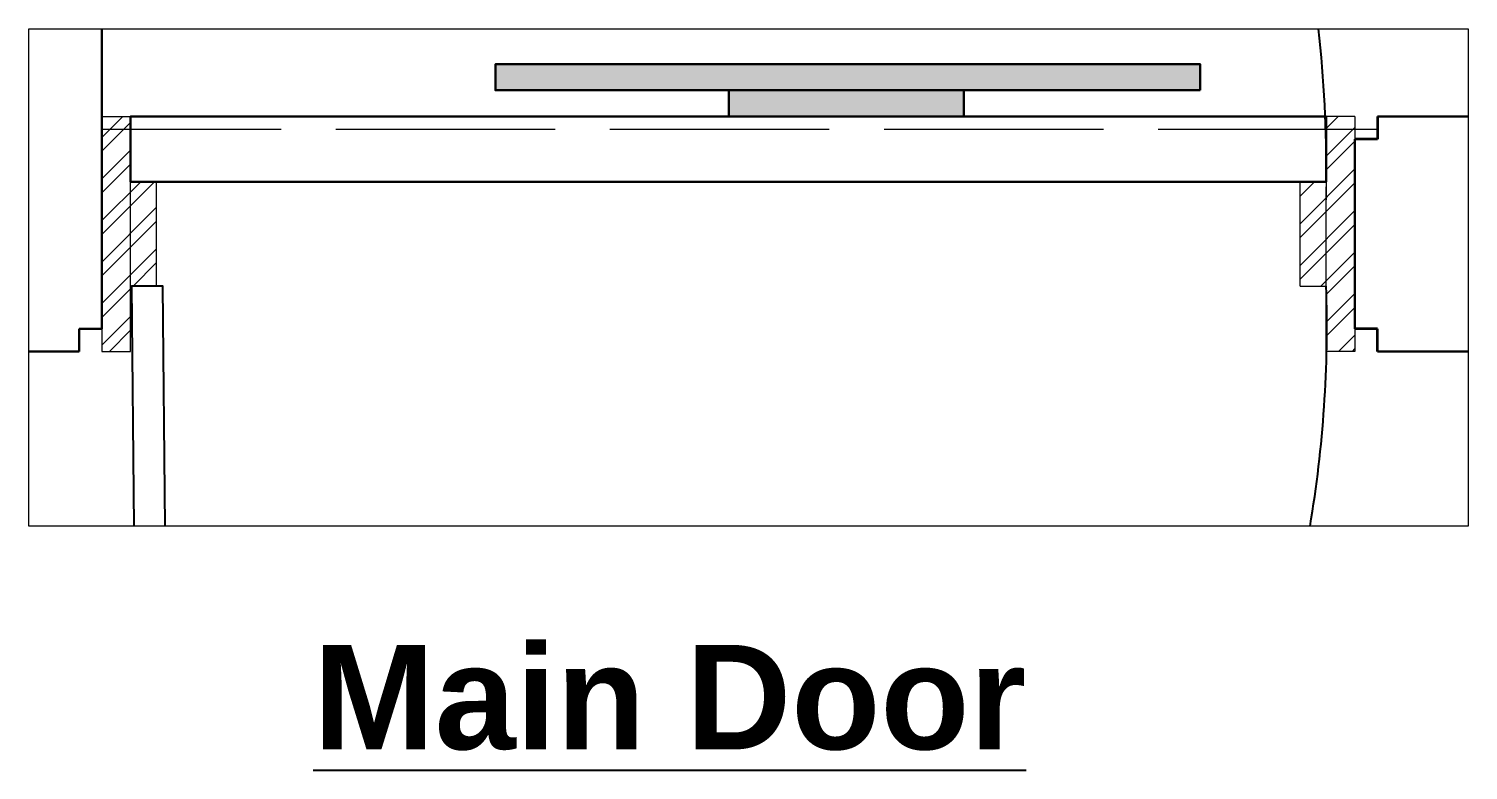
# Model space of a CAD drawing. Header units: millimetres. Extents: x 35877 to 3066687, y -650199 to -40525.
# Drawn here: x 147622 to 147677.2, y -180591.7 to -180563.3 of the extents above; entities that cross this region are included whole.
import ezdxf

# ---------------------------------------------------------------- set-up
doc = ezdxf.new("R2010")
doc.units = ezdxf.units.MM
doc.header["$MEASUREMENT"] = 0
doc.linetypes.add('ACAD_ISO02W100', pattern=[15, 12, -3])
doc.linetypes.add('DASHED', pattern=[0.75, 0.5, -0.25])
for name, color, linetype, lineweight in [('A8_FURNITURE', 32, 'Continuous', 30), ('AR-Text', 250, 'Continuous', 13), ('AR-Wall', 7, 'Continuous', 35), ('COLUMN', 1, 'Continuous', 30), ('el', 7, 'Continuous', 20), ('FIRST FLOOR ( DW_RAIL )', 7, 'Continuous', 9), ('FURNITURE', 32, 'Continuous', 9), ('furniture dimensions', 1, 'DASHED', 0), ('GROUND FLOOR', 7, 'Continuous', 9), ('GROUND FLOOR  ( PLINE )', 251, 'Continuous', 30), ('Text', 7, 'Continuous', 15)]:
    doc.layers.add(name, color=color, linetype=linetype, lineweight=lineweight)
doc.layers.add('AR ELE-5', color=134, linetype='Continuous')
doc.layers.add('hatch', color=253, linetype='Continuous', lineweight=0, transparency=0.4)
doc.styles.get("Standard").update_dxf_attribs({"font": 'arial.ttf', "height": 6})

msp = doc.modelspace()

# ---------------------------------------------------------------- hatches: boundary and pattern name
at = {"layer": 'furniture dimensions', "linetype": 'ByBlock', "true_color": 0x939598, "transparency": 33554687}
h = msp.add_hatch(color=252, dxfattribs=at)
h.dxf.hatch_style = 1
h.paths.add_polyline_path([(147639.912, -180564.613), (147639.912, -180565.613), (147666.912, -180565.613), (147666.912, -180564.613)])
at = {"layer": 'furniture dimensions', "linetype": 'ByBlock', "true_color": 0xc7c8ca, "transparency": 33554585}
h = msp.add_hatch(color=9, dxfattribs=at)
h.dxf.hatch_style = 1
h.paths.add_polyline_path([(147648.856, -180565.613), (147648.856, -180566.613), (147657.85, -180566.613), (147657.85, -180565.613)])
at = {"layer": 'hatch', "lineweight": 0, "transparency": 33554687}
h = msp.add_hatch(dxfattribs=at)
h.set_pattern_fill('ANSI32', color=256, scale=3)
h.set_pattern_definition([(45, (-2629.9714, -599.4687), (-0.795495129, 0.795495129), []), (45, (-2629.4411, -599.4687), (-0.795495129, 0.795495129), [])])
h.paths.add_polyline_path([(147624.834, -180566.613), (147625.934, -180566.613), (147625.934, -180569.813), (147625.934, -180573.613), (147625.934, -180575.613), (147624.834, -180575.613)])
h.paths.add_polyline_path([(147625.934, -180569.113), (147626.934, -180569.113), (147626.934, -180573.113), (147625.934, -180573.113)])
h = msp.add_hatch(dxfattribs=at)
h.set_pattern_fill('ANSI32', color=256, scale=3)
h.set_pattern_definition([(45, (-2628.494, -599.4687), (-0.795495129, 0.795495129), []), (45, (-2627.9637, -599.4687), (-0.795495129, 0.795495129), [])])
h.paths.add_polyline_path([(147672.834, -180566.613), (147671.734, -180566.613), (147671.734, -180569.813), (147671.734, -180573.113), (147671.734, -180575.613), (147672.834, -180575.613)])
h.paths.add_polyline_path([(147671.734, -180569.313), (147671.734, -180569.113), (147670.734, -180569.113), (147670.734, -180573.113), (147671.734, -180573.113)])

# ---------------------------------------------------------------- linework, layer by layer
at = {"transparency": 33554687}
msp.add_lwpolyline([(147627.259, -180582.306), (147627.169, -180573.113), (147625.969, -180573.113), (147626.059, -180582.306)], dxfattribs=at)
at = {"layer": 'A8_FURNITURE', "color": 18, "linetype": 'ByBlock', "true_color": 0x000000, "transparency": 33554687}
for points in [[(147666.912, -180565.613), (147639.912, -180565.613), (147639.912, -180564.613), (147666.912, -180564.613)], [(147657.85, -180566.613), (147648.856, -180566.613), (147648.856, -180565.613), (147657.85, -180565.613)]]:
    msp.add_lwpolyline(points, close=True, dxfattribs=at)
at = {"layer": 'AR ELE-5', "linetype": 'ByBlock', "ltscale": 15, "transparency": 33554687}
for centre, radius, start, end in [((147626.044, -180568.491), 45.694, 359.22, 6.576), ((147625.951, -180574.661), 45.809, 350.3922, 1.9359)]:
    msp.add_arc(centre, radius, start, end, dxfattribs=at)
at = {"layer": 'AR-Text', "ltscale": 10, "transparency": 33554687}
msp.add_lwpolyline([(147622.036, -180563.258), (147677.175, -180563.258), (147677.175, -180582.306), (147622.036, -180582.306)], close=True, dxfattribs=at)
at = {"layer": 'AR-Wall', "transparency": 33554687}
for p, q in [((147673.699, -180566.613), (147673.699, -180567.479)), ((147673.699, -180567.479), (147672.834, -180567.479)), ((147673.699, -180574.747), (147672.834, -180574.747)), ((147673.699, -180575.613), (147673.699, -180574.747))]:
    msp.add_line(p, q, dxfattribs=at)
at = {"layer": 'COLUMN', "transparency": 33554687}
for p, q in [((147623.968, -180575.613), (147623.968, -180574.747)), ((147623.968, -180574.747), (147624.834, -180574.747))]:
    msp.add_line(p, q, dxfattribs=at)
for points in [[(147624.834, -180563.258), (147624.834, -180574.747)], [(147623.968, -180575.613), (147622.036, -180575.613)]]:
    msp.add_lwpolyline(points, dxfattribs=at)
at = {"layer": 'el', "color": 1, "ltscale": 10, "transparency": 33554687}
for p, q in [((147624.834, -180563.258), (147624.834, -180575.613)), ((147624.834, -180566.613), (147625.934, -180566.613)), ((147624.834, -180566.613), (147624.834, -180575.613)), ((147625.934, -180575.613), (147625.934, -180566.613)), ((147672.834, -180566.613), (147671.734, -180566.613)), ((147671.734, -180566.613), (147671.734, -180569.813)), ((147672.834, -180566.613), (147672.834, -180575.613)), ((147672.834, -180572.552), (147672.834, -180567.613)), ((147626.934, -180569.113), (147625.934, -180569.113)), ((147626.934, -180573.113), (147626.934, -180569.113)), ((147670.734, -180573.113), (147670.734, -180569.113)), ((147670.734, -180569.113), (147671.734, -180569.113)), ((147671.734, -180573.113), (147671.734, -180569.313)), ((147672.834, -180572.552), (147672.834, -180575.613)), ((147672.834, -180572.552), (147672.834, -180572.552)), ((147672.834, -180572.552), (147672.834, -180572.552)), ((147670.734, -180573.113), (147671.734, -180573.113)), ((147671.734, -180575.613), (147671.734, -180573.113)), ((147624.834, -180575.613), (147625.934, -180575.613)), ((147624.834, -180575.613), (147625.934, -180575.613)), ((147672.834, -180575.613), (147671.734, -180575.613))]:
    msp.add_line(p, q, dxfattribs=at)
at = {"layer": 'FIRST FLOOR ( DW_RAIL )', "lineweight": 0, "transparency": 33554687}
msp.add_line((147625.934, -180573.113), (147626.934, -180573.113), dxfattribs=at)
at = {"layer": 'FURNITURE', "lineweight": 30, "transparency": 33554687}
msp.add_lwpolyline([(147671.734, -180566.613), (147625.934, -180566.613), (147625.934, -180569.113), (147671.734, -180569.113)], close=True, dxfattribs=at)
at = {"layer": 'GROUND FLOOR', "linetype": 'ACAD_ISO02W100', "ltscale": 0.7, "transparency": 33554687}
msp.add_line((147673.699, -180567.113), (147624.834, -180567.113), dxfattribs=at)
at = {"layer": 'GROUND FLOOR', "transparency": 33554687}
msp.add_line((147677.175, -180566.613), (147673.699, -180566.613), dxfattribs=at)
at = {"layer": 'GROUND FLOOR  ( PLINE )', "transparency": 33554687}
for points in [[(147624.834, -180574.747), (147624.834, -180563.258)], [(147673.699, -180566.613), (147677.175, -180566.613)], [(147672.834, -180574.747), (147672.834, -180574.747), (147672.834, -180567.479)], [(147622.036, -180575.613), (147623.968, -180575.613)], [(147677.175, -180575.613), (147673.699, -180575.613)]]:
    msp.add_lwpolyline(points, dxfattribs=at)

# ---------------------------------------------------------------- texts
at = {"layer": 'Text', "lineweight": 25, "transparency": 33554687, "insert": (147646.588, -180588.881), "char_height": 4, "attachment_point": 5}
msp.add_mtext('\\A1;{\\fArial|b1|i0|c0|p34;\\L\\C1;Main Door}', dxfattribs=at).dxf.unprotected_set("ltscale", 0)

doc.saveas('drawing.dxf')
